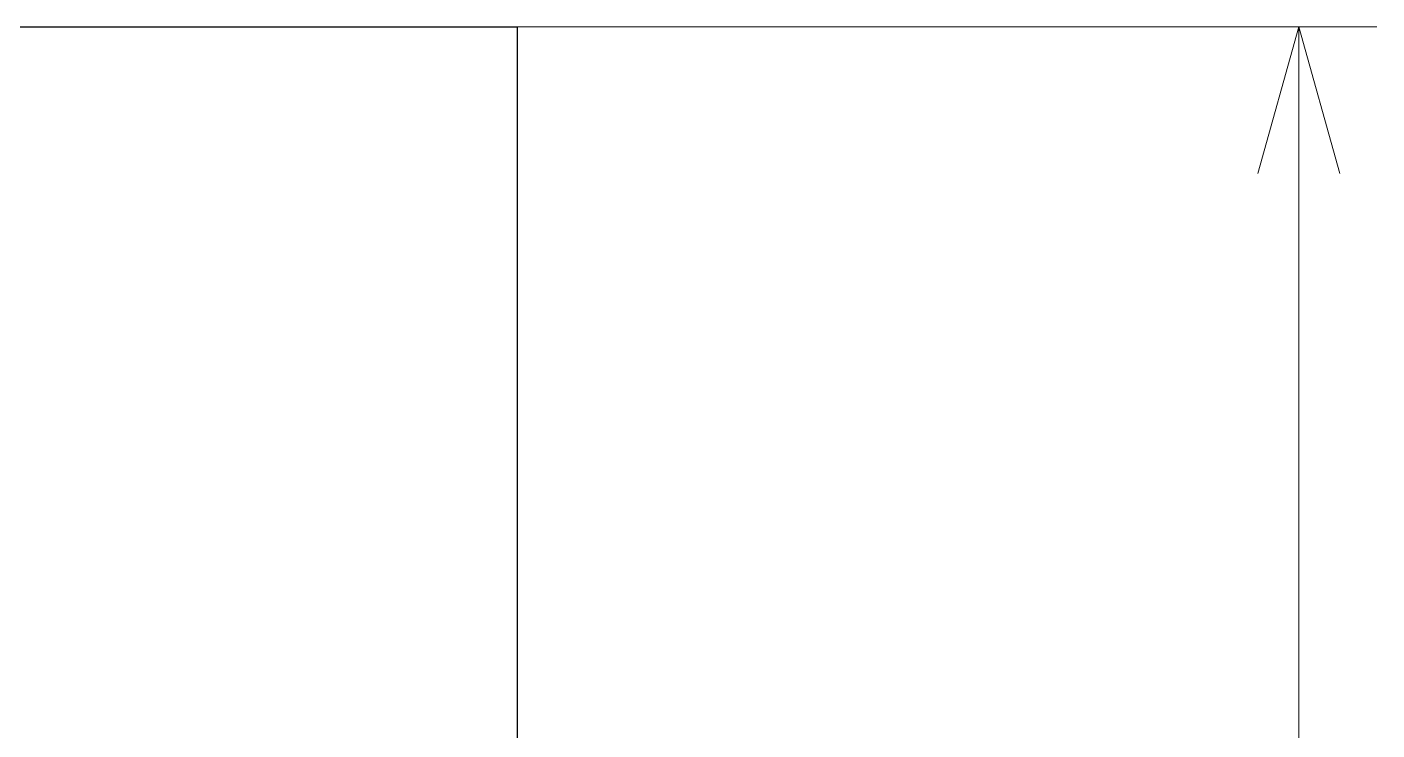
# Paper-space layout '01_三视图' of a CAD drawing. Header units: millimetres. Extents: x 8 to 450, y 8 to 289.
# Drawn here: x 172.23 to 186.05, y 117.3 to 124.5 of the extents above; entities that cross this region are included whole.
import ezdxf

# ---------------------------------------------------------------- set-up
doc = ezdxf.new("R2010")
doc.units = ezdxf.units.MM
doc.layers.add('ANNOTATIONS', color=7, linetype='CONTINUOUS', lineweight=18)
doc.layers.add('VISIBLE', color=7, linetype='CONTINUOUS', lineweight=25)

psp = doc.layouts.new('01_三视图')

# ---------------------------------------------------------------- linework, layer by layer
at = {"layer": 'ANNOTATIONS'}
for p, q in [((177.25, 124.5), (186.05, 124.5)), ((185.25, 124.5), (184.83, 123)), ((185.25, 59.5), (185.25, 124.5)), ((185.25, 124.5), (185.67, 123))]:
    psp.add_line(p, q, dxfattribs=at)
at = {"layer": 'VISIBLE'}
for points in [[(144.75, 124.5), (177.25, 124.5)], [(177.25, 59.5), (177.25, 124.5)]]:
    psp.add_lwpolyline(points, dxfattribs=at)

doc.saveas('drawing.dxf')
